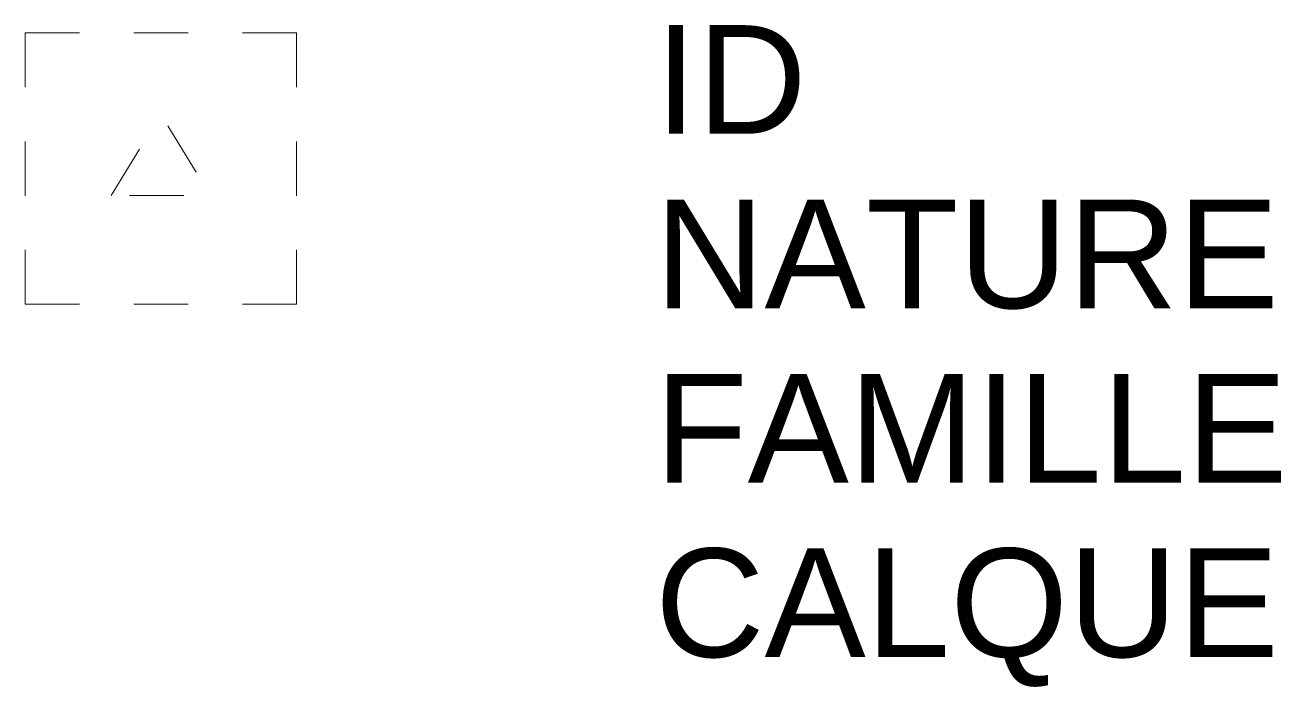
# Model space of a CAD drawing. Header units: metres. Extents: x 3184.8 to 3187.11, y 1844.6 to 1845.82.
import ezdxf

# ---------------------------------------------------------------- set-up
doc = ezdxf.new("R2010")
doc.units = ezdxf.units.M
doc.linetypes.add('Socle_Continu', pattern=[2.5, 2.5, 0])
doc.linetypes.add('Socle_Discontinu', pattern=[0.075, 0.05, -0.025])
doc.layers.add('SIGNV_SCT', color=20, linetype='Socle_Continu', lineweight=13)
doc.styles.get("Standard").update_dxf_attribs({"font": 'arial.ttf'})

msp = doc.modelspace()

# ---------------------------------------------------------------- linework, layer by layer
at = {"layer": 'SIGNV_SCT', "linetype": 'Socle_Discontinu'}
msp.add_lwpolyline([(3184.7992, 1845.3033), (3185.2992, 1845.3033), (3185.2992, 1845.8033), (3184.7992, 1845.8033)], close=True, dxfattribs=at)
at = {"layer": 'SIGNV_SCT', "linetype": 'Socle_Discontinu', "flags": 128}
msp.add_lwpolyline([(3184.9578, 1845.5034), (3185.0493, 1845.653), (3185.1407, 1845.5034)], close=True, dxfattribs=at)

# ---------------------------------------------------------------- texts
at = {"layer": 'SIGNV_SCT', "linetype": 'Socle_Discontinu', "flags": 9}
for tag, p, s in [('ID', (3185.959, 1845.6174), 'HP_0603'), ('NATURE', (3185.959, 1845.2961), 'Chambre de tirage rectangulaire'), ('FAMILLE', (3185.959, 1844.9748), 'Signalisation verticale'), ('CALQUE', (3185.959, 1844.6536), 'SIGNV_SCT')]:
    msp.add_attdef(tag, p, s, height=0.2, dxfattribs=at)

doc.saveas('drawing.dxf')
